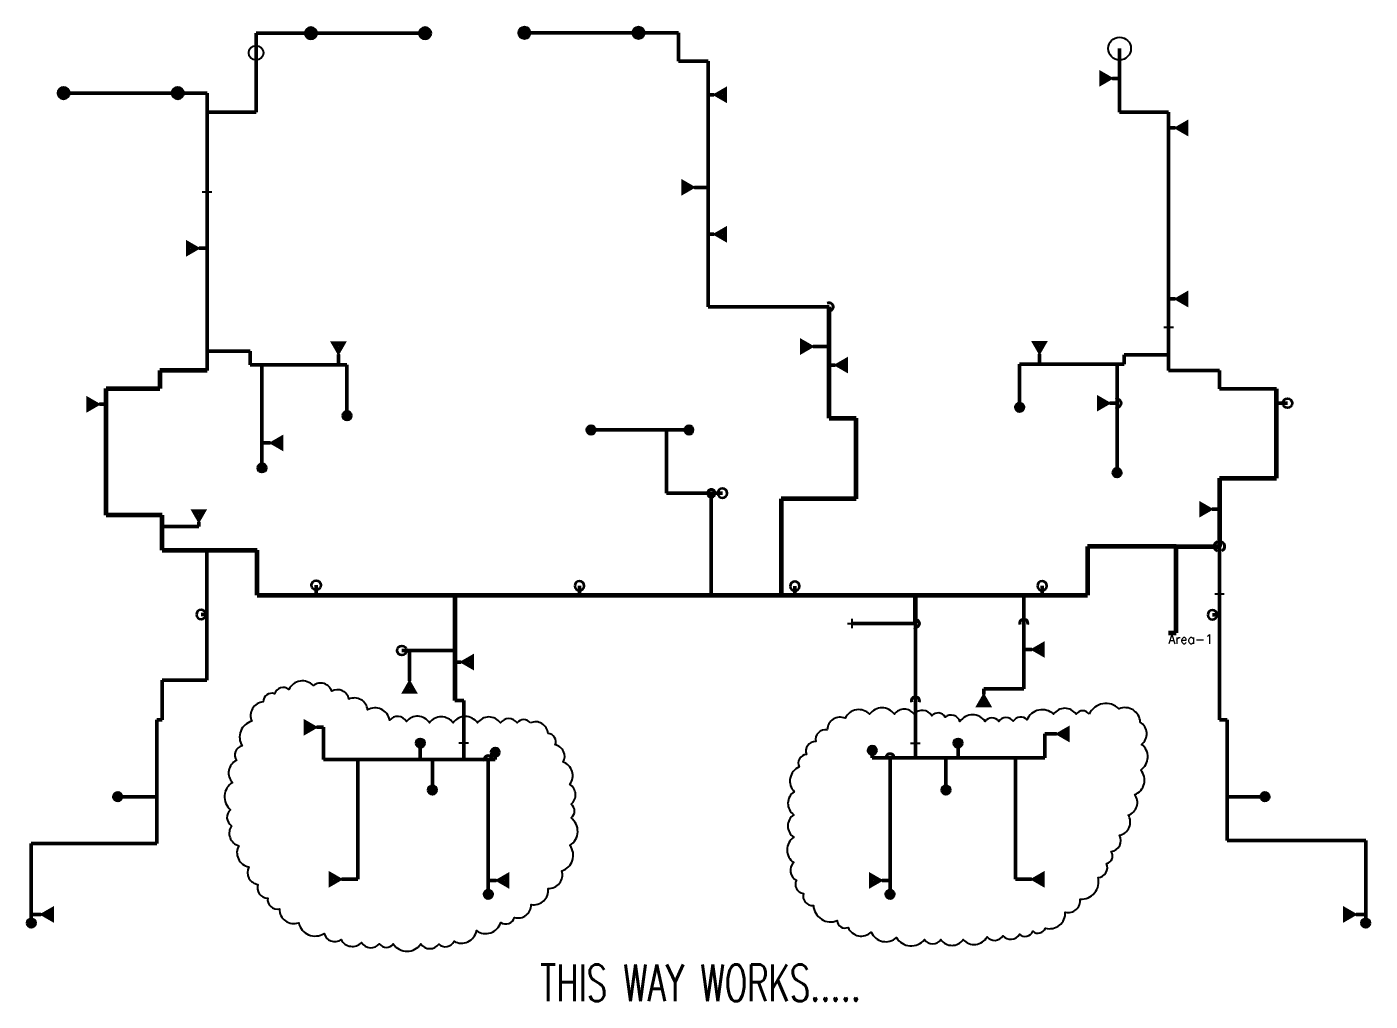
# Model space of a CAD drawing. Header units: inches. Extents: x -608 to 2119, y -619 to 1582.
# Drawn here: x 1272 to 2119, y -32 to 582 of the extents above; entities that cross this region are included whole.
import ezdxf

# ---------------------------------------------------------------- set-up
doc = ezdxf.new("R2010")
doc.units = ezdxf.units.IN
doc.header["$MEASUREMENT"] = 0
doc.header["$PDMODE"] = 2
doc.header["$PDSIZE"] = 3
doc.layers.add('spk-pipe-cuts', color=7, linetype='Continuous')
for name, color, linetype, lineweight in [('SPRK PIPE BL', 6, 'Continuous', 50), ('SPRK PIPEMN 2GR', 5, 'Continuous', 50), ('sprk-hd-conc', 7, 'Continuous', 30), ('sprk-hd-sw', 7, 'Continuous', 30), ('SPRK-HD-UP', 7, 'Continuous', 35), ('SPRK-PipeMN-2h', 7, 'Continuous', 60)]:
    doc.layers.add(name, color=color, linetype=linetype, lineweight=lineweight)
doc.styles.add('SIMPLEX', font='SIMPLEX.shx', dxfattribs={"width": 0.65, "height": 5.75})
doc.styles.get("Standard").update_dxf_attribs({"font": 'simplex.shx', "width": 0.65, "height": 5.75})

# ---------------------------------------------------------------- blocks, each defined once
blk = doc.blocks.new('AREA-CONFIG')
at = {"flags": 1}
for tag, p in [('IGNORE-SHORTER-THAN', (0, -41.4)), ('CUT-LONGER-THAN', (0, -48.3)), ('CUT-BRANCH-INTO', (0, -55.2)), ('CUT-MAIN-INTO', (0, -62.1)), ('MAIN-CUT-CLEARANCE', (0, -69))]:
    blk.add_attdef(tag, p, '', height=5.75, dxfattribs=at)
at = {"layer": 'spk-pipe-cuts', "style": 'SIMPLEX', "flags": 1}
for tag, p in [('AREA-ID', (0, 0)), ('MAIN-LABEL', (0, -13.8)), ('MAIN-START-NO', (0, -20.7)), ('BRANCH-LABEL', (0, -27.6)), ('BRANCH-START-NO', (0, -34.5))]:
    blk.add_attdef(tag, p, '', height=5.75, dxfattribs=at)
at = {"layer": 'spk-pipe-cuts', "style": 'SIMPLEX'}
blk.add_attdef('AREA-NAME', (0, -6.9), '', height=5.75, dxfattribs=at)
blk = doc.blocks.new('sprk-hd-sw')
at = {"layer": 'sprk-hd-sw', "const_width": 3}
blk.add_lwpolyline([(-2.06, 0), (-6.74, 2.7), (-6.74, -2.7)], close=True, dxfattribs=at)
at = {"layer": 'sprk-hd-sw'}
blk.add_circle((0, 0), 0.305, dxfattribs=at)
blk = doc.blocks.new('SPRK-HD-UP')
at = {"layer": 'SPRK-HD-UP'}
blk.add_circle((0, 0), 3.75, dxfattribs=at)
blk = doc.blocks.new('sprk-hd-conc')
at = {"layer": 'sprk-hd-conc', "const_width": 3.75}
blk.add_lwpolyline([(-1.875, 0, 1), (1.875, 0, 1)], format="xyb", close=True, dxfattribs=at)
at = {"layer": 'sprk-hd-conc'}
blk.add_circle((0, 0), 3.75, dxfattribs=at)

msp = doc.modelspace()

# ---------------------------------------------------------------- linework, layer by layer
for points in [[(1589.12, 143.1, 0.520567), (1580.85, 143.1, 0.520567), (1570.25, 143.1, 0.520567), (1555.8, 143.1, 0.520567), (1540.39, 143.1, 0.520567), (1525.47, 143.1, 0.520567), (1511.01, 143.91, 0.520567), (1500.39, 144.9, 0.520567), (1486.51, 151.25, 0.520567), (1474.64, 158.01, 0.520567), (1463.86, 163.03, 0.520567), (1452.26, 166.68, 0.520567), (1436.78, 164.21, 0.520567), (1427.77, 161.52, 0.520567), (1420.71, 156.34, 0.520567), (1413.42, 144.09, 0.520567), (1407.43, 128.7, 0.520567), (1403.71, 119.39, 0.520567), (1401.37, 105.57, 0.520567), (1400.06, 88.3, 0.520567), (1400.7, 78.26, 0.520567), (1405.29, 65.65, 0.520567), (1411.61, 52.22, 0.520567), (1417.34, 41.26, 0.520567), (1423.46, 32.63, 0.520567), (1430.87, 25.81, 0.520567), (1443.02, 16.99, 0.520567), (1459.06, 10.32, 0.520567), (1469.75, 6.4, 0.520567), (1482.63, 4.68, 0.520567), (1494.06, 3.82, 0.520567), (1502.65, 3.66, 0.520567), (1520.12, 3.65, 0.520567), (1531.41, 3.64, 0.520567), (1541, 5.41, 0.520567), (1555.15, 12.06, 0.520567), (1570.45, 17.3, 0.520567), (1579.1, 20.44, 0.520567), (1589.68, 28.57, 0.520567), (1600.3, 38.7, 0.520567), (1608.99, 49.76, 0.520567), (1614.16, 65.8, 0.520567), (1614.82, 83.18, 0.520567), (1614.83, 91.82, 0.520567), (1613.99, 104.31, 0.520567), (1609.85, 118.37, 0.520567), (1604.79, 129.2, 0.520567), (1600.31, 136.4, 0.520567)], [(1941.7, 148.6, 0.520567), (1933.43, 148.6, 0.520567), (1919.23, 148.6, 0.520567), (1902.43, 144.98, 0.520567), (1893.78, 144.09, 0.520567), (1884.6, 144.02, 0.520567), (1876.11, 144.02, 0.520567), (1860.19, 144.01, 0.520567), (1850.85, 146.75, 0.520567), (1842.43, 147.6, 0.520567), (1831.2, 148.55, 0.520567), (1818.81, 148.6, 0.520567), (1803.2, 148.6, 0.520567), (1787.8, 146.06, 0.520567), (1776.42, 138.77, 0.520567), (1769.2, 131.29, 0.520567), (1763.27, 123.17, 0.520567), (1758.71, 115.29, 0.520567), (1755.62, 99.7, 0.520567), (1755.32, 85.17, 0.520567), (1755.31, 71, 0.520567), (1755.31, 55.01, 0.520567), (1757.02, 43.91, 0.520567), (1761.38, 35.52, 0.520567), (1767.75, 27.98, 0.520567), (1782.74, 18.4, 0.520567), (1789.64, 14.08, 0.520567), (1804.2, 11.12, 0.520567), (1820.11, 7.78, 0.520567), (1837.79, 6.41, 0.520567), (1848.15, 6.4, 0.520567), (1862.16, 6.4, 0.520567), (1877.27, 8.21, 0.520567), (1887.29, 8.89, 0.520567), (1897.75, 9.77, 0.520567), (1906.12, 11.64, 0.520567), (1914.05, 13.71, 0.520567), (1926.63, 23.71, 0.520567), (1935.92, 32.03, 0.520567), (1947.28, 45.59, 0.520567), (1952.66, 54.35, 0.520567), (1955.66, 61.9, 0.520567), (1960.86, 72.23, 0.520567), (1966.36, 84.99, 0.520567), (1970.42, 97.9, 0.520567), (1974.21, 113.35, 0.520567), (1974.73, 129.58, 0.520567), (1973.91, 143.57, 0.520567), (1960.54, 151.97, 0.520567)]]:
    msp.add_lwpolyline(points, format="xyb", close=True)
at = {"layer": 'spk-pipe-cuts'}
for centre, radius in [((1416.14, 565.73), 4.65), ((1960.86, 568.42), 7.21)]:
    msp.add_circle(centre, radius, dxfattribs=at)
for p in [(1385.19, 478.03), (1991.8, 392.69), (2023.87, 224.6, 0), (1792.17, 205.83), (1547.13, 130.46), (1832.06, 130.34, 0)]:
    msp.add_point(p, dxfattribs=at)
at = {"layer": 'SPRK PIPE BL'}
for p, q in [((1416.14, 578.09), (1416.14, 528.2)), ((1522.77, 578.09), (1416.14, 578.09)), ((1585.39, 578.34), (1682.61, 578.34)), ((1682.61, 578.34), (1682.61, 560.39)), ((1960.86, 568.42), (1960.86, 528.2)), ((1682.61, 560.39), (1701.23, 560.39)), ((1701.23, 560.39), (1701.23, 405.5)), ((1956.31, 549.62), (1960.86, 549.62)), ((1294.73, 540.34), (1385.19, 540.34)), ((1385.19, 540.34), (1385.19, 478.03)), ((1704.94, 539.28), (1701.23, 539.28)), ((1416.14, 528.2), (1385.19, 528.2)), ((1960.86, 528.2), (1991.8, 528.2)), ((1991.8, 392.69), (1991.8, 528.2)), ((1995.91, 518.33), (1991.8, 518.33)), ((1692.64, 480.88), (1701.23, 480.88)), ((1704.94, 451.27), (1701.23, 451.27)), ((1380.22, 442.43), (1385.19, 442.43)), ((1995.91, 410.48), (1991.8, 410.48)), ((1412.38, 377.6), (1385.19, 377.6)), ((1412.38, 369.03), (1412.38, 377.6)), ((1468.1, 375.52), (1468.1, 369.03)), ((1767.58, 380.48), (1777.64, 380.48)), ((1910.33, 375.75), (1910.33, 369.27)), ((1963.72, 375.27), (1991.8, 375.27)), ((1963.72, 369.27), (1963.72, 375.27)), ((1473.44, 369.03), (1412.38, 369.03)), ((1419.83, 369.03), (1419.83, 303.96)), ((1473.44, 336.93), (1473.44, 369.03)), ((1781.35, 368.78), (1777.64, 368.78)), ((1897.8, 342.14), (1897.8, 369.27)), ((1897.8, 369.27), (1963.72, 369.27)), ((1959.31, 369.27), (1959.31, 300.88)), ((1317.37, 344.03), (1321.53, 344.03)), ((1954.77, 344.73), (1959.31, 344.73)), ((2066.82, 344.73), (2059.84, 344.73)), ((1627.36, 327.85), (1689.15, 327.85)), ((1675.09, 327.85), (1675.09, 287.94)), ((1425.11, 319.67), (1419.83, 319.67)), ((1675.09, 287.94), (1703.3, 287.94)), ((1703.3, 287.94), (1710.3, 287.94)), ((1703.3, 287.94), (1703.3, 223.56)), ((2019.33, 277.85), (2023.87, 277.85)), ((1380.02, 267.03), (1356.84, 267.03)), ((1380.02, 269.65), (1380.02, 267.03)), ((1384.99, 170.07), (1384.99, 251.95, 0)), ((1453.99, 229.93), (1453.99, 223.56)), ((1620.08, 229.46), (1620.08, 223.56)), ((1756, 229.28), (1756, 223.38)), ((1912, 229.46), (1912, 223.56)), ((1900.44, 164.52), (1900.44, 223.56)), ((2023.87, 224.6, 0), (2023.83, 145.12)), ((1381.47, 211.41, 0), (1384.99, 211.41, 0)), ((2019.43, 211.22), (2023.87, 211.22)), ((1508.15, 188.83), (1541.58, 188.83)), ((1512.94, 169.69), (1512.94, 188.83)), ((1905.44, 189.41), (1900.44, 189.41)), ((1545.34, 181.47), (1541.58, 181.47)), ((1356.84, 170.07), (1384.99, 170.07)), ((1356.84, 145.12), (1356.84, 170.07)), ((1875.16, 164.52), (1900.44, 164.52)), ((1875.16, 161.21), (1875.16, 164.52)), ((1353.48, 145.12), (1353.48, 67)), ((1356.84, 145.12), (1353.48, 145.12)), ((2023.83, 145.12), (2028.73, 145.12)), ((2028.73, 145.12), (2028.73, 69)), ((1454.43, 140.31), (1458.58, 140.31)), ((1458.58, 140.31), (1458.58, 119.96)), ((1921.08, 136.13), (1913.62, 136.13)), ((1913.62, 136.13), (1913.62, 121.09)), ((1519.7, 130.34), (1519.7, 119.96)), ((1547.13, 130.46), (1547.13, 119.96)), ((1832.06, 130.34, 0), (1832.06, 121.09, 0)), ((1858.99, 130.34), (1858.99, 121.09)), ((1458.58, 119.96), (1566.98, 119.96)), ((1480.33, 44.45), (1480.33, 119.96)), ((1527.36, 100.73), (1527.36, 119.96)), ((1562.63, 34.98), (1562.63, 119.96)), ((1566.98, 124.63), (1566.98, 119.96)), ((1804.82, 125.76, 0), (1804.82, 121.09, 0)), ((1913.62, 121.09), (1804.82, 121.09, 0)), ((1816.07, 34.98), (1816.07, 121.09)), ((1851.33, 100.73), (1851.33, 121.09)), ((1895.18, 44.45), (1895.18, 121.09)), ((1328.84, 96.57), (1353.48, 96.57)), ((2052.57, 96.57), (2028.73, 96.57)), ((2028.73, 69), (2116.11, 69)), ((2116.11, 69), (2116.11, 16.81)), ((1274.36, 67), (1274.36, 16.81)), ((1353.48, 67), (1274.36, 67)), ((1470.2, 44.45), (1480.33, 44.45)), ((1567.63, 43.75), (1562.63, 43.75)), ((1811.07, 43.75), (1816.07, 43.75)), ((1905.31, 44.45), (1895.18, 44.45)), ((1280.36, 22.3), (1274.36, 22.3)), ((2110.12, 22.3), (2116.11, 22.3))]:
    msp.add_line(p, q, dxfattribs=at)
at = {"layer": 'SPRK PIPE BL', "lineweight": 40}
for centre, radius, start, end in [((1959.31, 344.73), 2.53, 248.25949, 111.7405), ((1703.3, 287.94), 2.4, 23.78618, 156.21382), ((1703.3, 287.94), 2.4, 206.30047, 333.69953), ((1900.44, 206), 2.53, 338.2595, 201.7405), ((1562.63, 119.96), 2.53, 338.2595, 201.7405), ((1816.07, 121.09, 0), 2.53, 338.2595, 201.7405)]:
    msp.add_arc(centre, radius, start, end, dxfattribs=at)
at = {"layer": 'SPRK PIPEMN 2GR'}
for p, q in [((1385.19, 478.03), (1385.19, 365.3)), ((1701.23, 405.5), (1777.64, 405.5)), ((1991.8, 392.69), (1991.8, 365.3)), ((2023.87, 365.3), (1991.8, 365.3)), ((2023.87, 365.3), (2023.87, 353.71)), ((2059.84, 353.71), (2023.87, 353.71)), ((2023.87, 254.41, 0), (2023.87, 224.6, 0)), ((1792.17, 205.83), (1832.06, 205.83)), ((1832.06, 205.83), (1832.06, 130.34, 0)), ((1541.58, 157.23), (1547.13, 157.23)), ((1547.13, 157.23), (1547.13, 130.46))]:
    msp.add_line(p, q, dxfattribs=at)
at = {"layer": 'SPRK PIPEMN 2GR', "lineweight": 40}
for centre, start, end in [((1777.64, 405.5), 254.3943, 117.8753), ((1832.06, 205.83), 248.2595, 111.7405), ((1832.06, 157.01, 0), 338.2595, 201.7405)]:
    msp.add_arc(centre, 2.53, start, end, dxfattribs=at)
at = {"layer": 'SPRK-PipeMN-2h'}
for p, q in [((1777.64, 335.21), (1777.64, 405.5)), ((1355.47, 365.3), (1355.47, 354.02)), ((1385.19, 365.3), (1355.47, 365.3)), ((1321.53, 354.02), (1355.47, 354.02)), ((1321.53, 274.14), (1321.53, 354.02)), ((2059.84, 297.55), (2059.84, 353.71)), ((1777.64, 335.21), (1794.6, 335.21)), ((1794.6, 284.45), (1794.6, 335.21)), ((2023.87, 297.55), (2023.87, 254.41, 0)), ((2023.87, 297.55), (2059.84, 297.55)), ((1794.6, 284.45), (1747.33, 284.45)), ((1747.33, 284.45), (1747.33, 223.56)), ((1356.84, 274.14), (1321.53, 274.14)), ((1356.84, 251.95), (1356.84, 274.14)), ((1996.63, 254.41, 0.03), (1940.68, 254.41, 0.01)), ((1940.68, 254.41, 0.01), (1940.68, 223.56, 0.03)), ((1996.63, 254.41, 0.03), (2023.87, 254.41, 0)), ((1996.63, 199.97, -0.28), (1996.63, 254.41, 0.03)), ((1356.84, 251.95), (1416.79, 251.95, 0)), ((1416.79, 223.56), (1416.79, 251.95)), ((1416.79, 223.56, 0), (1940.68, 223.56, 0.03)), ((1541.58, 223.56), (1541.58, 157.23)), ((1832.06, 205.83), (1832.06, 223.56, 0.03)), ((1991.63, 199.97, -0.28), (1996.63, 199.97, -0.28))]:
    msp.add_line(p, q, dxfattribs=at)
at = {"layer": 'SPRK-PipeMN-2h', "lineweight": 40}
for start, end in [(113.78618, 246.21382), (296.30047, 63.69953)]:
    msp.add_arc((2023.87, 254.41, 0), 3.21, start, end, dxfattribs=at)

# ---------------------------------------------------------------- block references
at = {"layer": 'spk-pipe-cuts'}
msp.add_blockref('AREA-CONFIG', (1991.63, 199.97), dxfattribs=at).add_auto_attribs({'AREA-NAME': 'Area-1'})
at = {"layer": 'sprk-hd-conc'}
for p in [(1450.77, 578.09), (1522.77, 578.09), (1585.39, 578.34), (1657.39, 578.34), (1294.73, 540.34), (1366.73, 540.34)]:
    msp.add_blockref('sprk-hd-conc', p, dxfattribs=at)
at = {"layer": 'sprk-hd-conc', "yscale": 0.75, "zscale": 0.75}
for p, xscale in [((1473.44, 336.93), -0.75), ((1897.8, 342.14), -0.75), ((1627.36, 327.85), -0.75), ((1689.15, 327.85), -0.75), ((1419.83, 303.96), -0.75), ((1959.31, 300.88), -0.75), ((1519.7, 130.34), -0.75), ((1566.98, 124.63), -0.75), ((1804.82, 125.76, 0), 0.75), ((1858.99, 130.34), 0.75), ((1527.36, 100.73), -0.75), ((1851.33, 100.73), 0.75), ((1328.84, 96.57), -0.75), ((2052.57, 96.57), 0.75), ((1562.63, 34.98), -0.75), ((1816.07, 34.98), 0.75), ((1274.36, 16.81), -0.75), ((2116.11, 16.81), 0.75)]:
    msp.add_blockref('sprk-hd-conc', p, dxfattribs=dict(at, xscale=xscale))
at = {"layer": 'sprk-hd-sw', "xscale": -1}
for p, rotation in [((1956.31, 549.62), 180), ((1468.1, 375.52), 90), ((1910.33, 375.75), 90), ((1954.77, 344.73), 180), ((2019.33, 277.85), 180), ((1811.07, 43.75), 180), ((2110.12, 22.3), 180)]:
    msp.add_blockref('sprk-hd-sw', p, dxfattribs=dict(at, rotation=rotation))
at = {"layer": 'sprk-hd-sw'}
for p, rotation in [((1704.94, 539.28), 180), ((1704.94, 451.27), 180), ((1781.35, 368.78), 180), ((1425.11, 319.67), 180), ((1380.02, 269.65), 270), ((1545.34, 181.47), 180), ((1905.44, 189.41), 180), ((1512.94, 169.69), 90), ((1875.16, 161.21), 90), ((1567.63, 43.75), 180), ((1280.36, 22.3), 180)]:
    msp.add_blockref('sprk-hd-sw', p, dxfattribs=dict(at, rotation=rotation))
at = {"layer": 'sprk-hd-sw', "xscale": -1}
for p in [(1995.91, 518.33), (1995.91, 410.48), (1921.08, 136.13), (1905.31, 44.45)]:
    msp.add_blockref('sprk-hd-sw', p, dxfattribs=at)
at = {"layer": 'sprk-hd-sw'}
for p in [(1692.64, 480.88), (1380.22, 442.43), (1767.58, 380.48), (1317.37, 344.03), (1454.43, 140.31), (1470.2, 44.45)]:
    msp.add_blockref('sprk-hd-sw', p, dxfattribs=at)
at = {"layer": 'SPRK-HD-UP'}
for p, xscale, yscale, zscale in [((2066.82, 344.73), 0.7874999999985448, 0.7874999999985448, 0.7874999999985448), ((1620.08, 229.46), -0.7874999999985448, 0.7875000000003638, 0.7875000000000001), ((1381.47, 211.41, 0), -0.7874999999985448, 0.7875000000003638, 0.7875000000000001)]:
    msp.add_blockref('SPRK-HD-UP', p, dxfattribs=dict(at, xscale=xscale, yscale=yscale, zscale=zscale))
for p, xscale, yscale, zscale, rotation in [((1710.3, 287.94), -0.7874999999985448, 0.7875000000003638, 0.7875000000000001, 270), ((1453.99, 229.93), 0.7874999999985448, 0.7874999999985448, 0.7874999999985448, 180), ((1756, 229.28), -0.7874999999985559, 0.7875000000003638, 0.7875000000000001, 359.9996740391522), ((1912, 229.46), -0.7874999999985559, 0.7875000000003638, 0.7875000000000001, 359.9996740391522), ((2019.43, 211.22), -0.7874999999985448, 0.7875000000003638, 0.7875000000000001, 180), ((1508.15, 188.83), 0.7874999999985448, 0.7874999999985448, 0.7874999999985448, 180)]:
    msp.add_blockref('SPRK-HD-UP', p, dxfattribs=dict(at, xscale=xscale, yscale=yscale, zscale=zscale, rotation=rotation))

# ---------------------------------------------------------------- texts
at = {"insert": (1595.27, -9.38), "char_height": 23, "width": 2159.5371, "attachment_point": 1}
msp.add_mtext('THIS WAY WORKS.....', dxfattribs=at)

doc.saveas('drawing.dxf')
